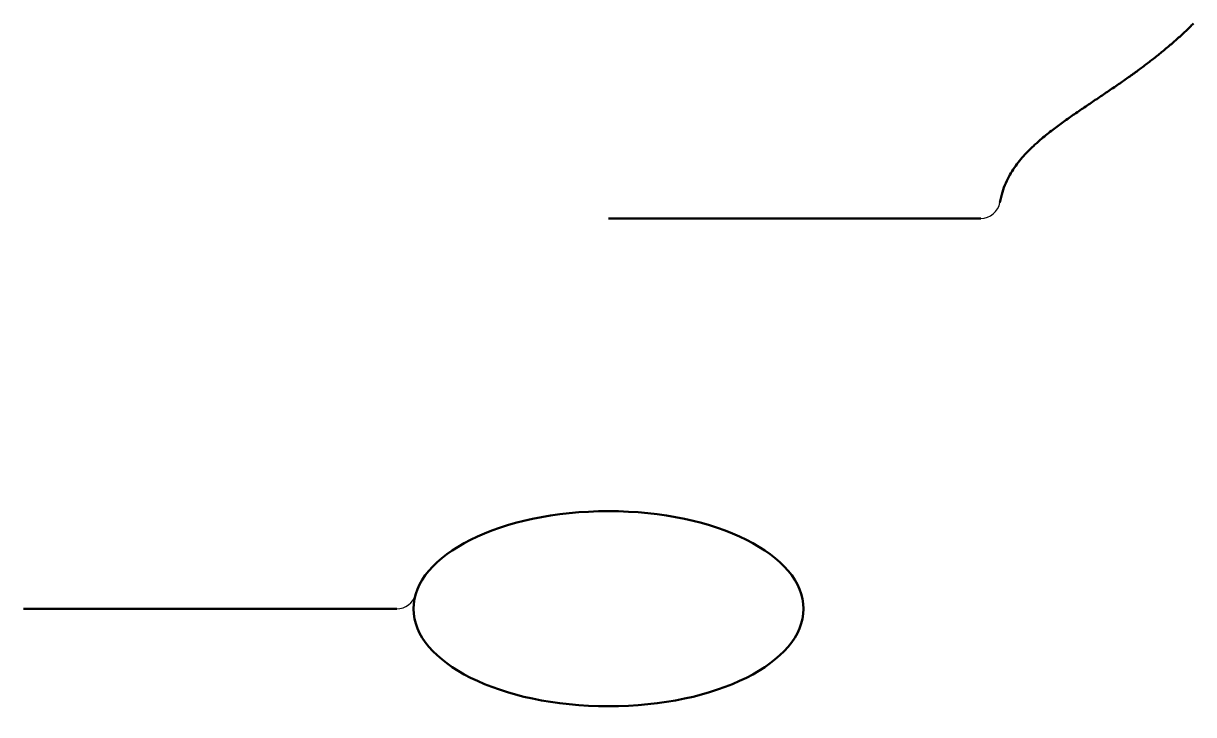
# Model space of a CAD drawing. Header units: millimetres. Extents: x -200 to 400, y -54 to 300.
import ezdxf

# ---------------------------------------------------------------- set-up
doc = ezdxf.new("R2010")
doc.units = ezdxf.units.MM

msp = doc.modelspace()

# ---------------------------------------------------------------- linework, layer by layer
at = {"color": 1, "lineweight": 50}
for p, q in [((100, 200), (290.84, 200)), ((-200, 0), (-8.56, 0))]:
    msp.add_line(p, q, dxfattribs=at)
at = {"color": 1}
for centre, end in [((290.84, 210), 350.10322), ((-8.56, 10), 343.7643)]:
    msp.add_arc(centre, 10, 270, end, dxfattribs=at)
at = {"color": 1, "lineweight": 50}
msp.add_ellipse((100, 0), major_axis=(100, 0), ratio=0.5, dxfattribs=at)
msp.add_rational_spline([(300.7, 208.28), (306.63, 242.28), (362, 262), (400, 300)], [1.11417987271, 2.07611991514, 3.03805995757, 4], degree=3, dxfattribs=at)

doc.saveas('drawing.dxf')
